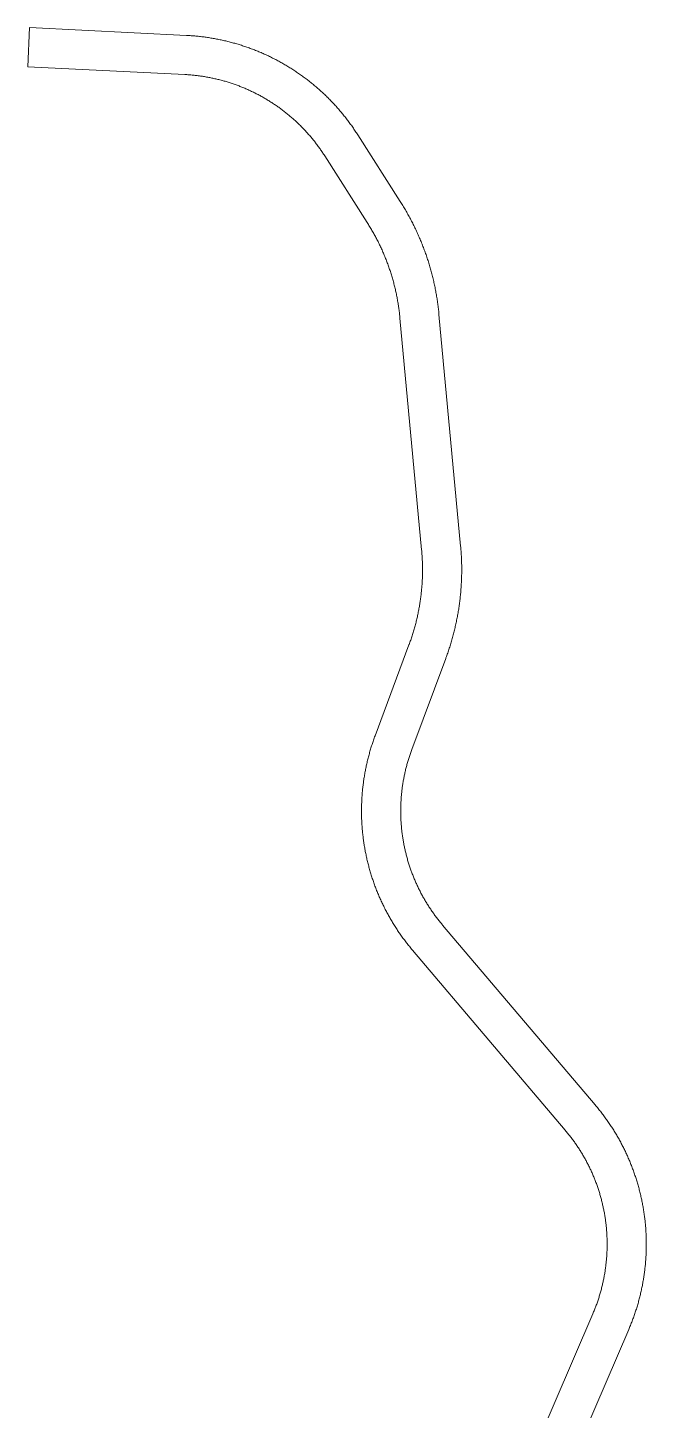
# Model space of a CAD drawing. Header units: metres. Extents: x 544015 to 544308, y 1852479 to 1852832.
# Drawn here: x 544014.6 to 544093.6, y 1852655.5 to 1852832 of the extents above; entities that cross this region are included whole.
import ezdxf

# ---------------------------------------------------------------- set-up
doc = ezdxf.new("R2010")
doc.units = ezdxf.units.M
doc.header["$MEASUREMENT"] = 0
doc.layers.add('Level 30', color=7, linetype='Continuous', lineweight=0)

msp = doc.modelspace()

# ---------------------------------------------------------------- linework, layer by layer
at = {"layer": 'Level 30', "color": 1, "linetype": 'Continuous', "lineweight": 0, "flags": 128}
msp.add_lwpolyline([(544081.3192, 1852642.5392), (544091.3236, 1852665.7989), (544091.3635, 1852665.892), (544091.4212, 1852666.0286), (544091.4782, 1852666.1655), (544091.5345, 1852666.3028), (544091.59, 1852666.4403), (544091.6448, 1852666.5782), (544091.6988, 1852666.7163), (544091.7521, 1852666.8547), (544091.8046, 1852666.9934), (544091.8564, 1852667.1324), (544091.9074, 1852667.2717), (544091.9577, 1852667.4112), (544092.0073, 1852667.551), (544092.056, 1852667.6911), (544092.1041, 1852667.8314), (544092.1513, 1852667.972), (544092.1978, 1852668.1129), (544092.2436, 1852668.254), (544092.2885, 1852668.3953), (544092.3328, 1852668.5369), (544092.3762, 1852668.6787), (544092.4189, 1852668.8208), (544092.4608, 1852668.963), (544092.502, 1852669.1055), (544092.5424, 1852669.2482), (544092.582, 1852669.3912), (544092.6208, 1852669.5343), (544092.6589, 1852669.6777), (544092.6962, 1852669.8212), (544092.7327, 1852669.965), (544092.7685, 1852670.109), (544092.8034, 1852670.2531), (544092.8376, 1852670.3974), (544092.8711, 1852670.5419), (544092.9037, 1852670.6866), (544092.9355, 1852670.8315), (544092.9666, 1852670.9765), (544092.9969, 1852671.1217), (544093.0264, 1852671.2671), (544093.0551, 1852671.4126), (544093.0831, 1852671.5583), (544093.1102, 1852671.7041), (544093.1366, 1852671.85), (544093.1621, 1852671.9961), (544093.1869, 1852672.1424), (544093.2109, 1852672.2888), (544093.2341, 1852672.4353), (544093.2565, 1852672.5819), (544093.2782, 1852672.7286), (544093.299, 1852672.8755), (544093.319, 1852673.0224), (544093.3383, 1852673.1695), (544093.3568, 1852673.3167), (544093.3744, 1852673.4639), (544093.3913, 1852673.6113), (544093.4073, 1852673.7588), (544093.4226, 1852673.9063), (544093.4371, 1852674.0539), (544093.4508, 1852674.2016), (544093.4637, 1852674.3494), (544093.4758, 1852674.4972), (544093.4871, 1852674.6451), (544093.4975, 1852674.793), (544093.5072, 1852674.941), (544093.5161, 1852675.0891), (544093.5242, 1852675.2372), (544093.5315, 1852675.3853), (544093.538, 1852675.5335), (544093.5437, 1852675.6817), (544093.5486, 1852675.83), (544093.5527, 1852675.9782), (544093.556, 1852676.1265), (544093.5585, 1852676.2748), (544093.5603, 1852676.4232), (544093.5612, 1852676.5715), (544093.5613, 1852676.7198), (544093.5606, 1852676.8681), (544093.5591, 1852677.0164), (544093.5568, 1852677.1647), (544093.5537, 1852677.313), (544093.5498, 1852677.4613), (544093.5451, 1852677.6096), (544093.5396, 1852677.7578), (544093.5333, 1852677.906), (544093.5262, 1852678.0541), (544093.5183, 1852678.2022), (544093.5096, 1852678.3503), (544093.5001, 1852678.4983), (544093.4898, 1852678.6463), (544093.4787, 1852678.7942), (544093.4668, 1852678.942), (544093.4542, 1852679.0898), (544093.4407, 1852679.2375), (544093.4264, 1852679.3852), (544093.4113, 1852679.5327), (544093.3955, 1852679.6802), (544093.3788, 1852679.8276), (544093.3614, 1852679.9749), (544093.3431, 1852680.1221), (544093.3241, 1852680.2692), (544093.3042, 1852680.4162), (544093.2836, 1852680.563), (544093.2622, 1852680.7098), (544093.24, 1852680.8565), (544093.217, 1852681.003), (544093.1932, 1852681.1494), (544093.1686, 1852681.2957), (544093.1432, 1852681.4418), (544093.117, 1852681.5878), (544093.0901, 1852681.7337), (544093.0624, 1852681.8794), (544093.0338, 1852682.0249), (544093.0045, 1852682.1703), (544092.9745, 1852682.3156), (544092.9436, 1852682.4606), (544092.9119, 1852682.6055), (544092.8795, 1852682.7503), (544092.8463, 1852682.8948), (544092.8123, 1852683.0392), (544092.7775, 1852683.1834), (544092.742, 1852683.3274), (544092.7057, 1852683.4712), (544092.6686, 1852683.6148), (544092.6307, 1852683.7582), (544092.592, 1852683.9014), (544092.5526, 1852684.0444), (544092.5124, 1852684.1872), (544092.4715, 1852684.3298), (544092.4297, 1852684.4721), (544092.3872, 1852684.6142), (544092.344, 1852684.7561), (544092.3, 1852684.8977), (544092.2552, 1852685.0391), (544092.2096, 1852685.1803), (544092.1633, 1852685.3212), (544092.1162, 1852685.4618), (544092.0684, 1852685.6022), (544092.0198, 1852685.7424), (544091.9705, 1852685.8823), (544091.9204, 1852686.0219), (544091.8696, 1852686.1612), (544091.818, 1852686.3003), (544091.7656, 1852686.439), (544091.7125, 1852686.5775), (544091.6587, 1852686.7157), (544091.6041, 1852686.8537), (544091.5488, 1852686.9913), (544091.4927, 1852687.1286), (544091.4359, 1852687.2656), (544091.3784, 1852687.4023), (544091.3201, 1852687.5387), (544091.2611, 1852687.6748), (544091.2013, 1852687.8105), (544091.1408, 1852687.946), (544091.0796, 1852688.0811), (544091.0177, 1852688.2159), (544090.955, 1852688.3503), (544090.8916, 1852688.4844), (544090.8275, 1852688.6181), (544090.7627, 1852688.7515), (544090.6971, 1852688.8846), (544090.6309, 1852689.0173), (544090.5639, 1852689.1496), (544090.4962, 1852689.2816), (544090.4278, 1852689.4132), (544090.3587, 1852689.5444), (544090.2888, 1852689.6753), (544090.2183, 1852689.8058), (544090.1471, 1852689.9359), (544090.0752, 1852690.0656), (544090.0025, 1852690.1949), (544089.9292, 1852690.3239), (544089.8552, 1852690.4524), (544089.7805, 1852690.5805), (544089.7051, 1852690.7083), (544089.629, 1852690.8356), (544089.5522, 1852690.9625), (544089.4747, 1852691.089), (544089.3966, 1852691.2151), (544089.3178, 1852691.3407), (544089.2383, 1852691.4659), (544089.1581, 1852691.5907), (544089.0773, 1852691.7151), (544088.9958, 1852691.839), (544088.9136, 1852691.9625), (544088.8308, 1852692.0855), (544088.7472, 1852692.2081), (544088.6631, 1852692.3302), (544088.5783, 1852692.4519), (544088.4928, 1852692.5731), (544088.4067, 1852692.6939), (544088.3199, 1852692.8142), (544088.2324, 1852692.934), (544088.1444, 1852693.0533), (544088.0557, 1852693.1722), (544087.9663, 1852693.2906), (544087.8763, 1852693.4085), (544087.7857, 1852693.5259), (544087.6944, 1852693.6428), (544087.6025, 1852693.7593), (544087.51, 1852693.8752), (544087.4169, 1852693.9906), (544087.3231, 1852694.1056), (544087.2288, 1852694.22), (544087.1338, 1852694.3339), (544087.0382, 1852694.4473), (544067.5618, 1852717.422), (544067.5002, 1852717.4951), (544067.4142, 1852717.598), (544067.3288, 1852717.7015), (544067.244, 1852717.8055), (544067.1598, 1852717.91), (544067.0763, 1852718.015), (544066.9934, 1852718.1205), (544066.9111, 1852718.2264), (544066.8295, 1852718.3329), (544066.7485, 1852718.4398), (544066.6681, 1852718.5473), (544066.5884, 1852718.6552), (544066.5093, 1852718.7636), (544066.4309, 1852718.8724), (544066.3531, 1852718.9817), (544066.276, 1852719.0915), (544066.1995, 1852719.2017), (544066.1237, 1852719.3124), (544066.0485, 1852719.4236), (544065.974, 1852719.5351), (544065.9002, 1852719.6472), (544065.8271, 1852719.7596), (544065.7546, 1852719.8725), (544065.6828, 1852719.9859), (544065.6116, 1852720.0996), (544065.5412, 1852720.2138), (544065.4714, 1852720.3284), (544065.4023, 1852720.4434), (544065.3339, 1852720.5588), (544065.2662, 1852720.6747), (544065.1992, 1852720.7909), (544065.1329, 1852720.9075), (544065.0673, 1852721.0245), (544065.0024, 1852721.1419), (544064.9381, 1852721.2597), (544064.8746, 1852721.3779), (544064.8118, 1852721.4965), (544064.7497, 1852721.6154), (544064.6883, 1852721.7347), (544064.6276, 1852721.8543), (544064.5676, 1852721.9743), (544064.5084, 1852722.0947), (544064.4498, 1852722.2154), (544064.392, 1852722.3365), (544064.3349, 1852722.4579), (544064.2786, 1852722.5797), (544064.2229, 1852722.7018), (544064.168, 1852722.8242), (544064.1139, 1852722.9469), (544064.0604, 1852723.07), (544064.0077, 1852723.1933), (544063.9557, 1852723.317), (544063.9045, 1852723.441), (544063.854, 1852723.5653), (544063.8042, 1852723.6899), (544063.7552, 1852723.8148), (544063.707, 1852723.94), (544063.6595, 1852724.0655), (544063.6127, 1852724.1912), (544063.5667, 1852724.3172), (544063.5214, 1852724.4435), (544063.4769, 1852724.5701), (544063.4331, 1852724.6969), (544063.3901, 1852724.824), (544063.3479, 1852724.9514), (544063.3064, 1852725.0789), (544063.2657, 1852725.2068), (544063.2257, 1852725.3349), (544063.1866, 1852725.4632), (544063.1481, 1852725.5917), (544063.1105, 1852725.7205), (544063.0736, 1852725.8495), (544063.0375, 1852725.9787), (544063.0021, 1852726.1081), (544062.9675, 1852726.2377), (544062.9337, 1852726.3676), (544062.9007, 1852726.4976), (544062.8685, 1852726.6278), (544062.837, 1852726.7583), (544062.8063, 1852726.8889), (544062.7764, 1852727.0197), (544062.7472, 1852727.1506), (544062.7189, 1852727.2818), (544062.6913, 1852727.413), (544062.6645, 1852727.5445), (544062.6385, 1852727.6761), (544062.6133, 1852727.8079), (544062.5889, 1852727.9398), (544062.5652, 1852728.0719), (544062.5424, 1852728.2041), (544062.5203, 1852728.3364), (544062.499, 1852728.4689), (544062.4785, 1852728.6015), (544062.4588, 1852728.7342), (544062.4399, 1852728.867), (544062.4218, 1852729), (544062.4045, 1852729.133), (544062.3879, 1852729.2661), (544062.3722, 1852729.3994), (544062.3573, 1852729.5327), (544062.3431, 1852729.6661), (544062.3298, 1852729.7996), (544062.3172, 1852729.9332), (544062.3055, 1852730.0668), (544062.2945, 1852730.2006), (544062.2843, 1852730.3343), (544062.275, 1852730.4682), (544062.2664, 1852730.6021), (544062.2587, 1852730.736), (544062.2517, 1852730.87), (544062.2455, 1852731.004), (544062.2401, 1852731.1381), (544062.2356, 1852731.2721), (544062.2318, 1852731.4063), (544062.2288, 1852731.5404), (544062.2267, 1852731.6745), (544062.2253, 1852731.8087), (544062.2247, 1852731.9429), (544062.225, 1852732.077), (544062.226, 1852732.2112), (544062.2278, 1852732.3453), (544062.2304, 1852732.4795), (544062.2339, 1852732.6136), (544062.2381, 1852732.7477), (544062.2431, 1852732.8818), (544062.249, 1852733.0158), (544062.2556, 1852733.1498), (544062.263, 1852733.2838), (544062.2712, 1852733.4177), (544062.2803, 1852733.5515), (544062.2901, 1852733.6853), (544062.3007, 1852733.8191), (544062.3121, 1852733.9527), (544062.3243, 1852734.0864), (544062.3373, 1852734.2199), (544062.3511, 1852734.3533), (544062.3657, 1852734.4867), (544062.3811, 1852734.62), (544062.3973, 1852734.7532), (544062.4143, 1852734.8863), (544062.4321, 1852735.0192), (544062.4507, 1852735.1521), (544062.47, 1852735.2849), (544062.4902, 1852735.4175), (544062.5111, 1852735.55), (544062.5328, 1852735.6824), (544062.5554, 1852735.8147), (544062.5787, 1852735.9468), (544062.6028, 1852736.0788), (544062.6277, 1852736.2106), (544062.6533, 1852736.3423), (544062.6798, 1852736.4738), (544062.707, 1852736.6052), (544062.735, 1852736.7364), (544062.7638, 1852736.8674), (544062.7934, 1852736.9983), (544062.8238, 1852737.129), (544062.8549, 1852737.2595), (544062.8869, 1852737.3898), (544062.9196, 1852737.5199), (544062.953, 1852737.6498), (544062.9873, 1852737.7796), (544063.0223, 1852737.9091), (544063.0581, 1852738.0384), (544063.0946, 1852738.1675), (544063.132, 1852738.2963), (544063.1701, 1852738.425), (544063.2089, 1852738.5534), (544063.2486, 1852738.6816), (544063.289, 1852738.8095), (544063.3301, 1852738.9372), (544063.372, 1852739.0646), (544063.4147, 1852739.1918), (544063.4581, 1852739.3188), (544063.5023, 1852739.4455), (544063.5473, 1852739.5719), (544063.593, 1852739.698), (544063.6394, 1852739.8239), (544067.9657, 1852751.4409), (544067.9998, 1852751.5329), (544068.0553, 1852751.6843), (544068.11, 1852751.836), (544068.1639, 1852751.988), (544068.2171, 1852752.1402), (544068.2695, 1852752.2927), (544068.3212, 1852752.4454), (544068.3721, 1852752.5984), (544068.4222, 1852752.7516), (544068.4716, 1852752.9051), (544068.5203, 1852753.0589), (544068.5681, 1852753.2129), (544068.6152, 1852753.3671), (544068.6616, 1852753.5215), (544068.7071, 1852753.6762), (544068.7519, 1852753.8311), (544068.7959, 1852753.9862), (544068.8392, 1852754.1415), (544068.8817, 1852754.2971), (544068.9234, 1852754.4528), (544068.9644, 1852754.6088), (544069.0045, 1852754.765), (544069.0439, 1852754.9213), (544069.0825, 1852755.0779), (544069.1204, 1852755.2346), (544069.1574, 1852755.3915), (544069.1937, 1852755.5486), (544069.2292, 1852755.7059), (544069.264, 1852755.8634), (544069.2979, 1852756.021), (544069.331, 1852756.1788), (544069.3634, 1852756.3368), (544069.395, 1852756.4949), (544069.4258, 1852756.6532), (544069.4558, 1852756.8116), (544069.4851, 1852756.9702), (544069.5135, 1852757.1289), (544069.5412, 1852757.2878), (544069.5681, 1852757.4467), (544069.5941, 1852757.6059), (544069.6194, 1852757.7651), (544069.6439, 1852757.9245), (544069.6676, 1852758.084), (544069.6906, 1852758.2436), (544069.7127, 1852758.4033), (544069.734, 1852758.5631), (544069.7546, 1852758.7231), (544069.7743, 1852758.8831), (544069.7933, 1852759.0432), (544069.8114, 1852759.2034), (544069.8288, 1852759.3637), (544069.8454, 1852759.5241), (544069.8611, 1852759.6846), (544069.8761, 1852759.8452), (544069.8903, 1852760.0058), (544069.9037, 1852760.1665), (544069.9162, 1852760.3272), (544069.928, 1852760.488), (544069.939, 1852760.6489), (544069.9492, 1852760.8098), (544069.9586, 1852760.9708), (544069.9672, 1852761.1318), (544069.975, 1852761.2929), (544069.982, 1852761.454), (544069.9882, 1852761.6151), (544069.9936, 1852761.7762), (544069.9982, 1852761.9374), (544070.002, 1852762.0986), (544070.005, 1852762.2598), (544070.0072, 1852762.4211), (544070.0086, 1852762.5823), (544070.0091, 1852762.7436), (544070.0089, 1852762.9048), (544070.0079, 1852763.066), (544070.0061, 1852763.2273), (544070.0035, 1852763.3885), (544070.0001, 1852763.5497), (544069.9959, 1852763.7109), (544069.9909, 1852763.8721), (544069.9851, 1852764.0332), (544069.9785, 1852764.1943), (544069.9711, 1852764.3554), (544069.9629, 1852764.5164), (544069.9539, 1852764.6774), (544069.9441, 1852764.8384), (544069.9335, 1852764.9993), (544069.9221, 1852765.1601), (544069.9099, 1852765.3209), (544069.897, 1852765.4816), (544069.8832, 1852765.6423), (544069.8686, 1852765.8029), (544067.1097, 1852795.3677), (544067.1006, 1852795.4644), (544067.0847, 1852795.6248), (544067.0681, 1852795.7852), (544067.0506, 1852795.9455), (544067.0324, 1852796.1057), (544067.0133, 1852796.2658), (544066.9935, 1852796.4258), (544066.9729, 1852796.5858), (544066.9514, 1852796.7456), (544066.9292, 1852796.9053), (544066.9062, 1852797.0649), (544066.8824, 1852797.2244), (544066.8578, 1852797.3837), (544066.8325, 1852797.543), (544066.8063, 1852797.7021), (544066.7793, 1852797.861), (544066.7516, 1852798.0199), (544066.723, 1852798.1786), (544066.6937, 1852798.3371), (544066.6636, 1852798.4955), (544066.6327, 1852798.6538), (544066.601, 1852798.8119), (544066.5686, 1852798.9699), (544066.5353, 1852799.1276), (544066.5013, 1852799.2852), (544066.4665, 1852799.4427), (544066.4309, 1852799.6), (544066.3945, 1852799.757), (544066.3574, 1852799.914), (544066.3195, 1852800.0707), (544066.2808, 1852800.2272), (544066.2413, 1852800.3835), (544066.201, 1852800.5397), (544066.16, 1852800.6956), (544066.1182, 1852800.8514), (544066.0756, 1852801.0069), (544066.0323, 1852801.1622), (544065.9882, 1852801.3173), (544065.9433, 1852801.4722), (544065.8976, 1852801.6268), (544065.8512, 1852801.7812), (544065.804, 1852801.9354), (544065.7561, 1852802.0894), (544065.7074, 1852802.2431), (544065.6579, 1852802.3965), (544065.6077, 1852802.5498), (544065.5567, 1852802.7027), (544065.5049, 1852802.8554), (544065.4524, 1852803.0079), (544065.3991, 1852803.1601), (544065.3451, 1852803.312), (544065.2903, 1852803.4637), (544065.2348, 1852803.6151), (544065.1785, 1852803.7662), (544065.1215, 1852803.917), (544065.0637, 1852804.0675), (544065.0052, 1852804.2178), (544064.946, 1852804.3677), (544064.886, 1852804.5174), (544064.8252, 1852804.6668), (544064.7637, 1852804.8158), (544064.7015, 1852804.9646), (544064.6385, 1852805.113), (544064.5748, 1852805.2612), (544064.5104, 1852805.409), (544064.4452, 1852805.5565), (544064.3793, 1852805.7036), (544064.3127, 1852805.8505), (544064.2454, 1852805.997), (544064.1773, 1852806.1431), (544064.1085, 1852806.289), (544064.0389, 1852806.4344), (544063.9687, 1852806.5796), (544063.8977, 1852806.7244), (544063.826, 1852806.8688), (544063.7536, 1852807.0129), (544063.6805, 1852807.1566), (544063.6067, 1852807.2999), (544063.5322, 1852807.4429), (544063.4569, 1852807.5855), (544063.381, 1852807.7278), (544063.3043, 1852807.8696), (544063.2269, 1852808.0111), (544063.1489, 1852808.1522), (544063.0701, 1852808.2929), (544062.9907, 1852808.4332), (544062.9105, 1852808.5731), (544062.8297, 1852808.7126), (544062.7481, 1852808.8517), (544062.6659, 1852808.9905), (544062.583, 1852809.1287), (544062.4994, 1852809.2666), (544062.4151, 1852809.4041), (544062.3302, 1852809.5411), (544062.2445, 1852809.6778), (544062.1582, 1852809.814), (544056.744, 1852818.3101), (544056.6753, 1852818.4173), (544056.5947, 1852818.5418), (544056.5134, 1852818.6659), (544056.4314, 1852818.7895), (544056.3488, 1852818.9127), (544056.2655, 1852819.0354), (544056.1815, 1852819.1577), (544056.0969, 1852819.2795), (544056.0116, 1852819.4009), (544055.9257, 1852819.5218), (544055.8391, 1852819.6422), (544055.7519, 1852819.7622), (544055.6641, 1852819.8817), (544055.5756, 1852820.0007), (544055.4864, 1852820.1192), (544055.3966, 1852820.2373), (544055.3062, 1852820.3549), (544055.2151, 1852820.472), (544055.1235, 1852820.5885), (544055.0311, 1852820.7046), (544054.9382, 1852820.8202), (544054.8446, 1852820.9353), (544054.7505, 1852821.0499), (544054.6557, 1852821.164), (544054.5602, 1852821.2776), (544054.4642, 1852821.3906), (544054.3676, 1852821.5031), (544054.2704, 1852821.6151), (544054.1725, 1852821.7266), (544054.0741, 1852821.8376), (544053.9751, 1852821.948), (544053.8754, 1852822.0579), (544053.7752, 1852822.1672), (544053.6744, 1852822.276), (544053.573, 1852822.3843), (544053.471, 1852822.492), (544053.3685, 1852822.5991), (544053.2653, 1852822.7057), (544053.1616, 1852822.8118), (544053.0574, 1852822.9172), (544052.9525, 1852823.0222), (544052.8471, 1852823.1265), (544052.7411, 1852823.2303), (544052.6346, 1852823.3335), (544052.5275, 1852823.4361), (544052.4199, 1852823.5382), (544052.3117, 1852823.6397), (544052.203, 1852823.7405), (544052.0937, 1852823.8408), (544051.9839, 1852823.9406), (544051.8735, 1852824.0397), (544051.7627, 1852824.1382), (544051.6513, 1852824.2361), (544051.5393, 1852824.3334), (544051.4269, 1852824.4301), (544051.3139, 1852824.5262), (544051.2004, 1852824.6217), (544051.0864, 1852824.7166), (544050.9718, 1852824.8109), (544050.8568, 1852824.9045), (544050.7413, 1852824.9975), (544050.6253, 1852825.0899), (544050.5087, 1852825.1817), (544050.3917, 1852825.2728), (544050.2742, 1852825.3633), (544050.1562, 1852825.4532), (544050.0377, 1852825.5424), (544049.9188, 1852825.631), (544049.7993, 1852825.719), (544049.6794, 1852825.8063), (544049.5591, 1852825.8929), (544049.4382, 1852825.9789), (544049.3169, 1852826.0643), (544049.1951, 1852826.149), (544049.0729, 1852826.233), (544048.9503, 1852826.3164), (544048.8271, 1852826.3991), (544048.7036, 1852826.4812), (544048.5796, 1852826.5626), (544048.4551, 1852826.6433), (544048.3303, 1852826.7233), (544048.205, 1852826.8027), (544048.0792, 1852826.8814), (544047.9531, 1852826.9594), (544047.8265, 1852827.0367), (544047.6995, 1852827.1134), (544047.5721, 1852827.1893), (544047.4443, 1852827.2646), (544047.3161, 1852827.3392), (544047.1875, 1852827.4131), (544047.0585, 1852827.4862), (544046.9291, 1852827.5587), (544046.7993, 1852827.6305), (544046.6691, 1852827.7016), (544046.5386, 1852827.772), (544046.4076, 1852827.8417), (544046.2763, 1852827.9107), (544046.1446, 1852827.979), (544046.0126, 1852828.0465), (544045.8802, 1852828.1134), (544045.7474, 1852828.1795), (544045.6143, 1852828.2449), (544045.4808, 1852828.3096), (544045.347, 1852828.3736), (544045.2129, 1852828.4368), (544045.0784, 1852828.4994), (544044.9435, 1852828.5612), (544044.8084, 1852828.6222), (544044.6729, 1852828.6826), (544044.5371, 1852828.7422), (544044.4009, 1852828.8011), (544044.2645, 1852828.8592), (544044.1277, 1852828.9166), (544043.9906, 1852828.9733), (544043.8532, 1852829.0292), (544043.7156, 1852829.0844), (544043.5776, 1852829.1389), (544043.4393, 1852829.1926), (544043.3008, 1852829.2455), (544043.162, 1852829.2977), (544043.0228, 1852829.3492), (544042.8835, 1852829.3999), (544042.7438, 1852829.4498), (544042.6039, 1852829.499), (544042.4637, 1852829.5474), (544042.3232, 1852829.5951), (544042.1825, 1852829.6421), (544042.0416, 1852829.6882), (544041.9004, 1852829.7336), (544041.7589, 1852829.7783), (544041.6172, 1852829.8221), (544041.4753, 1852829.8653), (544041.3332, 1852829.9076), (544041.1908, 1852829.9492), (544041.0482, 1852829.99), (544040.9054, 1852830.03), (544040.7623, 1852830.0693), (544040.6191, 1852830.1078), (544040.4757, 1852830.1455), (544040.332, 1852830.1825), (544040.1882, 1852830.2187), (544040.0441, 1852830.2541), (544039.8999, 1852830.2887), (544039.7555, 1852830.3225), (544039.6109, 1852830.3556), (544039.4661, 1852830.3879), (544039.3212, 1852830.4194), (544039.1761, 1852830.4501), (544039.0308, 1852830.4801), (544038.8854, 1852830.5092), (544038.7398, 1852830.5376), (544038.5941, 1852830.5652), (544038.4482, 1852830.592), (544038.3022, 1852830.618), (544038.156, 1852830.6432), (544038.0097, 1852830.6676), (544037.8633, 1852830.6913), (544037.7167, 1852830.7141), (544037.57, 1852830.7362), (544037.4232, 1852830.7575), (544037.2763, 1852830.7779), (544037.1293, 1852830.7976), (544036.9822, 1852830.8165), (544036.835, 1852830.8346), (544036.6877, 1852830.8519), (544036.5403, 1852830.8684), (544036.3928, 1852830.8842), (544036.2452, 1852830.8991), (544036.0976, 1852830.9132), (544035.9499, 1852830.9265), (544035.8021, 1852830.9391), (544035.6542, 1852830.9508), (544035.5063, 1852830.9617), (544035.3583, 1852830.9719), (544035.2103, 1852830.9812), (544035.0622, 1852830.9898), (544034.9141, 1852830.9975), (544014.8799, 1852831.9905), (544014.6324, 1852826.9966), (544034.6666, 1852826.0036), (544034.8005, 1852825.9966), (544034.9345, 1852825.9887), (544035.0684, 1852825.9801), (544035.2022, 1852825.9707), (544035.336, 1852825.9604), (544035.4697, 1852825.9494), (544035.6033, 1852825.9376), (544035.7369, 1852825.9249), (544035.8704, 1852825.9115), (544036.0038, 1852825.8973), (544036.1371, 1852825.8823), (544036.2703, 1852825.8665), (544036.4035, 1852825.8499), (544036.5365, 1852825.8325), (544036.6694, 1852825.8143), (544036.8022, 1852825.7953), (544036.9349, 1852825.7755), (544037.0675, 1852825.755), (544037.2, 1852825.7336), (544037.3323, 1852825.7115), (544037.4645, 1852825.6886), (544037.5965, 1852825.6648), (544037.7284, 1852825.6403), (544037.8602, 1852825.615), (544037.9918, 1852825.589), (544038.1232, 1852825.5621), (544038.2545, 1852825.5345), (544038.3856, 1852825.506), (544038.5166, 1852825.4768), (544038.6474, 1852825.4468), (544038.7779, 1852825.4161), (544038.9084, 1852825.3845), (544039.0386, 1852825.3522), (544039.1686, 1852825.3191), (544039.2984, 1852825.2852), (544039.428, 1852825.2506), (544039.5574, 1852825.2152), (544039.6866, 1852825.179), (544039.8156, 1852825.142), (544039.9443, 1852825.1043), (544040.0728, 1852825.0658), (544040.2011, 1852825.0265), (544040.3292, 1852824.9865), (544040.457, 1852824.9457), (544040.5846, 1852824.9042), (544040.7119, 1852824.8618), (544040.839, 1852824.8188), (544040.9658, 1852824.775), (544041.0923, 1852824.7304), (544041.2186, 1852824.685), (544041.3446, 1852824.639), (544041.4703, 1852824.5921), (544041.5957, 1852824.5445), (544041.7209, 1852824.4962), (544041.8458, 1852824.4471), (544041.9703, 1852824.3973), (544042.0946, 1852824.3467), (544042.2186, 1852824.2954), (544042.3422, 1852824.2434), (544042.4656, 1852824.1906), (544042.5886, 1852824.1371), (544042.7113, 1852824.0828), (544042.8337, 1852824.0279), (544042.9557, 1852823.9722), (544043.0775, 1852823.9157), (544043.1988, 1852823.8586), (544043.3199, 1852823.8007), (544043.4406, 1852823.7421), (544043.5609, 1852823.6828), (544043.6809, 1852823.6227), (544043.8005, 1852823.562), (544043.9198, 1852823.5005), (544044.0387, 1852823.4384), (544044.1572, 1852823.3755), (544044.2753, 1852823.3119), (544044.3931, 1852823.2476), (544044.5104, 1852823.1826), (544044.6274, 1852823.1169), (544044.744, 1852823.0505), (544044.8602, 1852822.9835), (544044.976, 1852822.9157), (544045.0914, 1852822.8472), (544045.2064, 1852822.7781), (544045.3209, 1852822.7083), (544045.4351, 1852822.6377), (544045.5488, 1852822.5666), (544045.6621, 1852822.4947), (544045.7749, 1852822.4221), (544045.8873, 1852822.3489), (544045.9993, 1852822.275), (544046.1109, 1852822.2005), (544046.222, 1852822.1253), (544046.3326, 1852822.0494), (544046.4428, 1852821.9729), (544046.5526, 1852821.8957), (544046.6618, 1852821.8178), (544046.7706, 1852821.7393), (544046.879, 1852821.6602), (544046.9868, 1852821.5804), (544047.0942, 1852821.5), (544047.2011, 1852821.4189), (544047.3075, 1852821.3372), (544047.4135, 1852821.2549), (544047.5189, 1852821.1719), (544047.6238, 1852821.0883), (544047.7283, 1852821.0041), (544047.8322, 1852820.9193), (544047.9357, 1852820.8338), (544048.0386, 1852820.7478), (544048.141, 1852820.6611), (544048.2429, 1852820.5738), (544048.3442, 1852820.4859), (544048.445, 1852820.3974), (544048.5454, 1852820.3083), (544048.6451, 1852820.2186), (544048.7444, 1852820.1283), (544048.8431, 1852820.0374), (544048.9412, 1852819.946), (544049.0388, 1852819.8539), (544049.1359, 1852819.7613), (544049.2324, 1852819.6681), (544049.3283, 1852819.5743), (544049.4237, 1852819.4799), (544049.5185, 1852819.385), (544049.6128, 1852819.2895), (544049.7064, 1852819.1935), (544049.7995, 1852819.0969), (544049.8921, 1852818.9997), (544049.984, 1852818.902), (544050.0754, 1852818.8038), (544050.1661, 1852818.705), (544050.2563, 1852818.6057), (544050.3459, 1852818.5058), (544050.4349, 1852818.4054), (544050.5233, 1852818.3045), (544050.6111, 1852818.203), (544050.6983, 1852818.101), (544050.7848, 1852817.9985), (544050.8708, 1852817.8955), (544050.9561, 1852817.792), (544051.0409, 1852817.688), (544051.125, 1852817.5834), (544051.2085, 1852817.4784), (544051.2913, 1852817.3729), (544051.3735, 1852817.2669), (544051.4551, 1852817.1604), (544051.5361, 1852817.0534), (544051.6164, 1852816.9459), (544051.696, 1852816.8379), (544051.7751, 1852816.7295), (544051.8534, 1852816.6206), (544051.9312, 1852816.5113), (544052.0082, 1852816.4015), (544052.0846, 1852816.2912), (544052.1604, 1852816.1805), (544052.2355, 1852816.0693), (544052.3099, 1852815.9576), (544052.3837, 1852815.8456), (544052.4568, 1852815.7331), (544052.5274, 1852815.623), (544057.9416, 1852807.1269), (544058.021, 1852807.0016), (544058.0997, 1852806.8759), (544058.1777, 1852806.7497), (544058.255, 1852806.6232), (544058.3317, 1852806.4962), (544058.4076, 1852806.3688), (544058.4829, 1852806.241), (544058.5575, 1852806.1128), (544058.6314, 1852805.9842), (544058.7046, 1852805.8552), (544058.7771, 1852805.7258), (544058.8489, 1852805.596), (544058.92, 1852805.4658), (544058.9904, 1852805.3353), (544059.0601, 1852805.2043), (544059.1291, 1852805.073), (544059.1974, 1852804.9414), (544059.2649, 1852804.8093), (544059.3318, 1852804.6769), (544059.3979, 1852804.5441), (544059.4634, 1852804.411), (544059.5281, 1852804.2776), (544059.592, 1852804.1438), (544059.6553, 1852804.0096), (544059.7178, 1852803.8751), (544059.7796, 1852803.7403), (544059.8407, 1852803.6051), (544059.9011, 1852803.4696), (544059.9607, 1852803.3338), (544060.0196, 1852803.1977), (544060.0777, 1852803.0612), (544060.1352, 1852802.9245), (544060.1918, 1852802.7874), (544060.2478, 1852802.65), (544060.303, 1852802.5123), (544060.3574, 1852802.3744), (544060.4111, 1852802.2361), (544060.4641, 1852802.0976), (544060.5163, 1852801.9587), (544060.5677, 1852801.8196), (544060.6185, 1852801.6802), (544060.6684, 1852801.5406), (544060.7176, 1852801.4007), (544060.7661, 1852801.2605), (544060.8138, 1852801.12), (544060.8607, 1852800.9793), (544060.9069, 1852800.8384), (544060.9523, 1852800.6972), (544060.9969, 1852800.5557), (544061.0408, 1852800.414), (544061.0839, 1852800.2721), (544061.1263, 1852800.13), (544061.1679, 1852799.9876), (544061.2087, 1852799.845), (544061.2487, 1852799.7022), (544061.288, 1852799.5592), (544061.3265, 1852799.4159), (544061.3643, 1852799.2725), (544061.4012, 1852799.1288), (544061.4374, 1852798.985), (544061.4728, 1852798.841), (544061.5075, 1852798.6967), (544061.5413, 1852798.5523), (544061.5744, 1852798.4077), (544061.6067, 1852798.263), (544061.6382, 1852798.118), (544061.6689, 1852797.9729), (544061.6989, 1852797.8277), (544061.728, 1852797.6822), (544061.7564, 1852797.5366), (544061.784, 1852797.3909), (544061.8108, 1852797.245), (544061.8368, 1852797.099), (544061.8621, 1852796.9528), (544061.8865, 1852796.8065), (544061.9101, 1852796.6601), (544061.933, 1852796.5136), (544061.9551, 1852796.3669), (544061.9764, 1852796.2201), (544061.9969, 1852796.0732), (544062.0165, 1852795.9262), (544062.0354, 1852795.7791), (544062.0536, 1852795.6319), (544062.0709, 1852795.4846), (544062.0874, 1852795.3372), (544062.1031, 1852795.1897), (544062.118, 1852795.0421), (544062.1314, 1852794.9031), (544064.8902, 1852765.3383), (544064.9036, 1852765.1906), (544064.9162, 1852765.0428), (544064.928, 1852764.8949), (544064.939, 1852764.747), (544064.9492, 1852764.599), (544064.9586, 1852764.451), (544064.9671, 1852764.3029), (544064.9749, 1852764.1548), (544064.9819, 1852764.0067), (544064.9881, 1852763.8585), (544064.9935, 1852763.7102), (544064.9981, 1852763.562), (544065.0019, 1852763.4137), (544065.0049, 1852763.2654), (544065.0071, 1852763.1171), (544065.0085, 1852762.9688), (544065.0091, 1852762.8205), (544065.0089, 1852762.6722), (544065.0079, 1852762.5238), (544065.0062, 1852762.3755), (544065.0036, 1852762.2272), (544065.0002, 1852762.0789), (544064.996, 1852761.9307), (544064.991, 1852761.7824), (544064.9852, 1852761.6342), (544064.9786, 1852761.486), (544064.9712, 1852761.3379), (544064.963, 1852761.1898), (544064.954, 1852761.0418), (544064.9442, 1852760.8938), (544064.9336, 1852760.7458), (544064.9222, 1852760.5979), (544064.91, 1852760.4501), (544064.897, 1852760.3023), (544064.8833, 1852760.1547), (544064.8687, 1852760.0071), (544064.8533, 1852759.8595), (544064.8371, 1852759.7121), (544064.8202, 1852759.5647), (544064.8024, 1852759.4175), (544064.7839, 1852759.2703), (544064.7645, 1852759.1233), (544064.7444, 1852758.9763), (544064.7235, 1852758.8295), (544064.7017, 1852758.6828), (544064.6792, 1852758.5361), (544064.6559, 1852758.3897), (544064.6318, 1852758.2433), (544064.607, 1852758.0971), (544064.5813, 1852757.951), (544064.5548, 1852757.8051), (544064.5276, 1852757.6593), (544064.4996, 1852757.5136), (544064.4707, 1852757.3681), (544064.4411, 1852757.2228), (544064.4108, 1852757.0776), (544064.3796, 1852756.9326), (544064.3477, 1852756.7877), (544064.3149, 1852756.6431), (544064.2814, 1852756.4986), (544064.2471, 1852756.3543), (544064.2121, 1852756.2102), (544064.1762, 1852756.0662), (544064.1396, 1852755.9225), (544064.1022, 1852755.779), (544064.0641, 1852755.6356), (544064.0251, 1852755.4925), (544063.9854, 1852755.3496), (544063.9449, 1852755.2069), (544063.9037, 1852755.0644), (544063.8617, 1852754.9222), (544063.8189, 1852754.7802), (544063.7753, 1852754.6384), (544063.731, 1852754.4968), (544063.686, 1852754.3555), (544063.6401, 1852754.2145), (544063.5935, 1852754.0736), (544063.5462, 1852753.9331), (544063.498, 1852753.7928), (544063.4492, 1852753.6527), (544063.3996, 1852753.513), (544063.3492, 1852753.3734), (544063.2981, 1852753.2342), (544063.2801, 1852753.1858), (544058.9538, 1852741.5689), (544058.9024, 1852741.4297), (544058.8518, 1852741.2903), (544058.8019, 1852741.1506), (544058.7527, 1852741.0107), (544058.7044, 1852740.8705), (544058.6568, 1852740.73), (544058.6099, 1852740.5893), (544058.5638, 1852740.4483), (544058.5185, 1852740.3071), (544058.4739, 1852740.1656), (544058.4301, 1852740.0239), (544058.387, 1852739.8819), (544058.3447, 1852739.7398), (544058.3032, 1852739.5974), (544058.2625, 1852739.4548), (544058.2225, 1852739.3119), (544058.1833, 1852739.1689), (544058.1448, 1852739.0256), (544058.1072, 1852738.8822), (544058.0703, 1852738.7385), (544058.0342, 1852738.5946), (544057.9989, 1852738.4506), (544057.9643, 1852738.3063), (544057.9305, 1852738.1619), (544057.8975, 1852738.0173), (544057.8653, 1852737.8725), (544057.8339, 1852737.7276), (544057.8032, 1852737.5824), (544057.7733, 1852737.4372), (544057.7443, 1852737.2917), (544057.716, 1852737.1461), (544057.6884, 1852737.0004), (544057.6617, 1852736.8545), (544057.6358, 1852736.7084), (544057.6106, 1852736.5623), (544057.5862, 1852736.416), (544057.5627, 1852736.2695), (544057.5399, 1852736.123), (544057.5179, 1852735.9763), (544057.4967, 1852735.8295), (544057.4763, 1852735.6826), (544057.4566, 1852735.5355), (544057.4378, 1852735.3884), (544057.4198, 1852735.2412), (544057.4025, 1852735.0939), (544057.3861, 1852734.9465), (544057.3705, 1852734.799), (544057.3556, 1852734.6514), (544057.3415, 1852734.5037), (544057.3283, 1852734.356), (544057.3158, 1852734.2082), (544057.3042, 1852734.0603), (544057.2933, 1852733.9124), (544057.2832, 1852733.7644), (544057.2739, 1852733.6164), (544057.2655, 1852733.4683), (544057.2578, 1852733.3202), (544057.2509, 1852733.172), (544057.2449, 1852733.0238), (544057.2396, 1852732.8756), (544057.2351, 1852732.7273), (544057.2314, 1852732.5791), (544057.2285, 1852732.4308), (544057.2265, 1852732.2825), (544057.2252, 1852732.1341), (544057.2247, 1852731.9858), (544057.225, 1852731.8375), (544057.2262, 1852731.6892), (544057.2281, 1852731.5409), (544057.2308, 1852731.3926), (544057.2343, 1852731.2443), (544057.2386, 1852731.096), (544057.2438, 1852730.9478), (544057.2497, 1852730.7996), (544057.2564, 1852730.6514), (544057.2639, 1852730.5033), (544057.2722, 1852730.3552), (544057.2814, 1852730.2071), (544057.2913, 1852730.0591), (544057.302, 1852729.9112), (544057.3135, 1852729.7633), (544057.3258, 1852729.6155), (544057.3389, 1852729.4678), (544057.3528, 1852729.3201), (544057.3675, 1852729.1725), (544057.383, 1852729.025), (544057.3993, 1852728.8776), (544057.4164, 1852728.7302), (544057.4343, 1852728.583), (544057.4529, 1852728.4359), (544057.4724, 1852728.2888), (544057.4927, 1852728.1419), (544057.5137, 1852727.9951), (544057.5356, 1852727.8484), (544057.5582, 1852727.7018), (544057.5816, 1852727.5553), (544057.6058, 1852727.409), (544057.6308, 1852727.2628), (544057.6566, 1852727.1167), (544057.6832, 1852726.9708), (544057.7106, 1852726.825), (544057.7387, 1852726.6794), (544057.7677, 1852726.5339), (544057.7974, 1852726.3886), (544057.8279, 1852726.2434), (544057.8592, 1852726.0984), (544057.8912, 1852725.9536), (544057.9241, 1852725.809), (544057.9577, 1852725.6645), (544057.9921, 1852725.5202), (544058.0273, 1852725.3762), (544058.0633, 1852725.2323), (544058.1, 1852725.0886), (544058.1375, 1852724.9451), (544058.1758, 1852724.8018), (544058.2148, 1852724.6587), (544058.2547, 1852724.5158), (544058.2953, 1852724.3731), (544058.3366, 1852724.2307), (544058.3788, 1852724.0885), (544058.4217, 1852723.9465), (544058.4653, 1852723.8047), (544058.5098, 1852723.6632), (544058.555, 1852723.522), (544058.6009, 1852723.3809), (544058.6476, 1852723.2402), (544058.6951, 1852723.0996), (544058.7433, 1852722.9594), (544058.7923, 1852722.8194), (544058.8421, 1852722.6796), (544058.8925, 1852722.5402), (544058.9438, 1852722.401), (544058.9958, 1852722.2621), (544059.0485, 1852722.1234), (544059.102, 1852721.9851), (544059.1563, 1852721.847), (544059.2112, 1852721.7093), (544059.267, 1852721.5718), (544059.3234, 1852721.4347), (544059.3806, 1852721.2978), (544059.4386, 1852721.1613), (544059.4972, 1852721.025), (544059.5566, 1852720.8891), (544059.6168, 1852720.7536), (544059.6776, 1852720.6183), (544059.7392, 1852720.4834), (544059.8016, 1852720.3488), (544059.8646, 1852720.2145), (544059.9284, 1852720.0806), (544059.9929, 1852719.947), (544060.0581, 1852719.8138), (544060.124, 1852719.681), (544060.1907, 1852719.5485), (544060.258, 1852719.4163), (544060.3261, 1852719.2845), (544060.3949, 1852719.1531), (544060.4644, 1852719.0221), (544060.5346, 1852718.8914), (544060.6055, 1852718.7611), (544060.6771, 1852718.6312), (544060.7494, 1852718.5017), (544060.8224, 1852718.3726), (544060.8961, 1852718.2439), (544060.9705, 1852718.1156), (544061.0455, 1852717.9877), (544061.1213, 1852717.8601), (544061.1978, 1852717.733), (544061.2749, 1852717.6064), (544061.3527, 1852717.4801), (544061.4312, 1852717.3542), (544061.5104, 1852717.2288), (544061.5903, 1852717.1038), (544061.6708, 1852716.9793), (544061.752, 1852716.8551), (544061.8338, 1852716.7314), (544061.9164, 1852716.6082), (544061.9996, 1852716.4854), (544062.0834, 1852716.3631), (544062.1679, 1852716.2412), (544062.2531, 1852716.1197), (544062.3389, 1852715.9988), (544062.4254, 1852715.8783), (544062.5125, 1852715.7582), (544062.6003, 1852715.6387), (544062.6887, 1852715.5196), (544062.7778, 1852715.401), (544062.8675, 1852715.2828), (544062.9578, 1852715.1652), (544063.0488, 1852715.048), (544063.1404, 1852714.9314), (544063.2326, 1852714.8152), (544063.3254, 1852714.6995), (544063.4189, 1852714.5843), (544063.513, 1852714.4697), (544063.6077, 1852714.3555), (544063.703, 1852714.2419), (544063.7479, 1852714.1888), (544083.2242, 1852691.2141), (544083.3106, 1852691.1115), (544083.3965, 1852691.0084), (544083.4817, 1852690.9048), (544083.5663, 1852690.8006), (544083.6503, 1852690.696), (544083.7336, 1852690.5909), (544083.8163, 1852690.4852), (544083.8984, 1852690.3791), (544083.9799, 1852690.2725), (544084.0607, 1852690.1654), (544084.1409, 1852690.0579), (544084.2204, 1852689.9498), (544084.2993, 1852689.8413), (544084.3776, 1852689.7323), (544084.4552, 1852689.6229), (544084.5321, 1852689.513), (544084.6084, 1852689.4026), (544084.684, 1852689.2918), (544084.759, 1852689.1805), (544084.8333, 1852689.0688), (544084.9069, 1852688.9567), (544084.9799, 1852688.8441), (544085.0522, 1852688.731), (544085.1238, 1852688.6176), (544085.1947, 1852688.5037), (544085.265, 1852688.3894), (544085.3345, 1852688.2747), (544085.4034, 1852688.1596), (544085.4716, 1852688.044), (544085.5391, 1852687.9281), (544085.6059, 1852687.8117), (544085.6721, 1852687.695), (544085.7375, 1852687.5779), (544085.8022, 1852687.4603), (544085.8662, 1852687.3424), (544085.9296, 1852687.2242), (544085.9922, 1852687.1055), (544086.0541, 1852686.9865), (544086.1153, 1852686.8671), (544086.1757, 1852686.7473), (544086.2355, 1852686.6272), (544086.2945, 1852686.5067), (544086.3529, 1852686.3859), (544086.4105, 1852686.2647), (544086.4674, 1852686.1432), (544086.5235, 1852686.0214), (544086.5789, 1852685.8992), (544086.6336, 1852685.7767), (544086.6876, 1852685.6539), (544086.7408, 1852685.5307), (544086.7933, 1852685.4072), (544086.8451, 1852685.2835), (544086.8961, 1852685.1594), (544086.9464, 1852685.035), (544086.996, 1852684.9103), (544087.0447, 1852684.7853), (544087.0928, 1852684.6601), (544087.1401, 1852684.5345), (544087.1866, 1852684.4087), (544087.2324, 1852684.2826), (544087.2775, 1852684.1562), (544087.3218, 1852684.0296), (544087.3653, 1852683.9027), (544087.4081, 1852683.7755), (544087.4501, 1852683.6481), (544087.4914, 1852683.5204), (544087.5319, 1852683.3925), (544087.5716, 1852683.2644), (544087.6106, 1852683.136), (544087.6488, 1852683.0074), (544087.6862, 1852682.8786), (544087.7229, 1852682.7495), (544087.7588, 1852682.6202), (544087.7939, 1852682.4908), (544087.8283, 1852682.3611), (544087.8619, 1852682.2312), (544087.8947, 1852682.1011), (544087.9267, 1852681.9708), (544087.9579, 1852681.8403), (544087.9884, 1852681.7097), (544088.0181, 1852681.5788), (544088.047, 1852681.4478), (544088.0752, 1852681.3166), (544088.1025, 1852681.1853), (544088.1291, 1852681.0538), (544088.1548, 1852680.9221), (544088.1798, 1852680.7903), (544088.204, 1852680.6583), (544088.2275, 1852680.5262), (544088.2501, 1852680.394), (544088.2719, 1852680.2616), (544088.293, 1852680.1291), (544088.3133, 1852679.9965), (544088.3327, 1852679.8637), (544088.3514, 1852679.7309), (544088.3693, 1852679.5979), (544088.3864, 1852679.4649), (544088.4027, 1852679.3317), (544088.4182, 1852679.1984), (544088.4329, 1852679.0651), (544088.4468, 1852678.9316), (544088.4599, 1852678.7981), (544088.4723, 1852678.6645), (544088.4838, 1852678.5308), (544088.4945, 1852678.3971), (544088.5044, 1852678.2633), (544088.5136, 1852678.1295), (544088.5219, 1852677.9956), (544088.5295, 1852677.8616), (544088.5362, 1852677.7276), (544088.5421, 1852677.5936), (544088.5473, 1852677.4595), (544088.5516, 1852677.3254), (544088.5551, 1852677.1913), (544088.5579, 1852677.0572), (544088.5598, 1852676.923), (544088.561, 1852676.7888), (544088.5613, 1852676.6547), (544088.5609, 1852676.5205), (544088.5596, 1852676.3864), (544088.5575, 1852676.2522), (544088.5547, 1852676.1181), (544088.551, 1852675.984), (544088.5466, 1852675.8499), (544088.5413, 1852675.7158), (544088.5352, 1852675.5818), (544088.5284, 1852675.4478), (544088.5207, 1852675.3139), (544088.5123, 1852675.18), (544088.503, 1852675.0461), (544088.493, 1852674.9123), (544088.4821, 1852674.7786), (544088.4705, 1852674.6449), (544088.458, 1852674.5114), (544088.4448, 1852674.3779), (544088.4308, 1852674.2444), (544088.4159, 1852674.1111), (544088.4003, 1852673.9778), (544088.3839, 1852673.8447), (544088.3667, 1852673.7116), (544088.3487, 1852673.5787), (544088.3299, 1852673.4458), (544088.3103, 1852673.3131), (544088.2899, 1852673.1805), (544088.2687, 1852673.048), (544088.2468, 1852672.9157), (544088.224, 1852672.7834), (544088.2005, 1852672.6514), (544088.1762, 1852672.5194), (544088.1511, 1852672.3876), (544088.1252, 1852672.256), (544088.0985, 1852672.1245), (544088.071, 1852671.9932), (544088.0428, 1852671.862), (544088.0137, 1852671.731), (544087.9839, 1852671.6002), (544087.9533, 1852671.4696), (544087.922, 1852671.3391), (544087.8898, 1852671.2089), (544087.8569, 1852671.0788), (544087.8232, 1852670.949), (544087.7888, 1852670.8193), (544087.7535, 1852670.6898), (544087.7175, 1852670.5606), (544087.6807, 1852670.4316), (544087.6432, 1852670.3028), (544087.6048, 1852670.1742), (544087.5658, 1852670.0459), (544087.5259, 1852669.9178), (544087.4853, 1852669.7899), (544087.4439, 1852669.6623), (544087.4018, 1852669.5349), (544087.3589, 1852669.4078), (544087.3153, 1852669.2809), (544087.2708, 1852669.1543), (544087.2257, 1852669.028), (544087.1798, 1852668.9019), (544087.1331, 1852668.7761), (544087.0857, 1852668.6506), (544087.0375, 1852668.5254), (544086.9886, 1852668.4004), (544086.939, 1852668.2758), (544086.8886, 1852668.1515), (544086.8375, 1852668.0274), (544086.7856, 1852667.9037), (544086.733, 1852667.7803), (544086.7305, 1852667.7745), (544076.7261, 1852644.5148)], dxfattribs=at)

doc.saveas('drawing.dxf')
